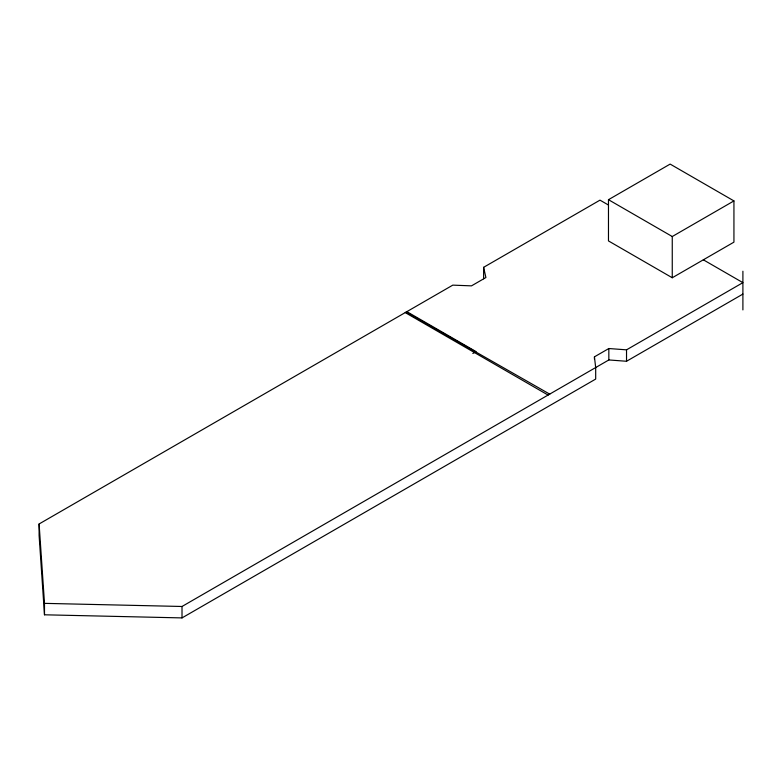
<?xml version="1.0" encoding="UTF-8"?>
<svg xmlns="http://www.w3.org/2000/svg" width="782" height="782" viewBox="0 0 782 782"><rect width="100%" height="100%" fill="white"/><g stroke="black" fill="none" stroke-linecap="round" stroke-linejoin="round"><path stroke-width="1.17" d="M703.341 259.81L742.9 282.654L626.529 349.837L608.836 348.528L594.437 356.836L595.688 367.638L595.688 379.075L182.011 617.907L44.496 614.799L39.1 535.406L39.1 523.969L452.788 285.137L471.487 285.86L485.896 277.542L483.618 267.327L599.99 200.143L608.318 204.952M608.474 199.693L670.145 164.093L733.936 200.915L733.936 242.146L672.256 277.757L608.474 240.924L608.474 199.693L672.256 236.526L733.936 200.915M472.827 353.493L476.072 351.617L406.855 311.647M39.1 523.969L44.496 603.362L182.011 606.48L608.836 359.955L626.529 361.264L742.9 294.081M549.766 394.157L406.044 312.116M405.232 312.585L548.133 395.096M742.9 271.217L742.9 309.916M672.256 236.526L672.256 277.757M626.529 349.837L626.529 361.264M608.836 348.528L608.836 359.955M594.437 356.836L594.437 359.124M483.618 267.327L483.618 278.763M182.011 606.48L182.011 617.907M44.496 603.362L44.496 614.799"/></g></svg>
